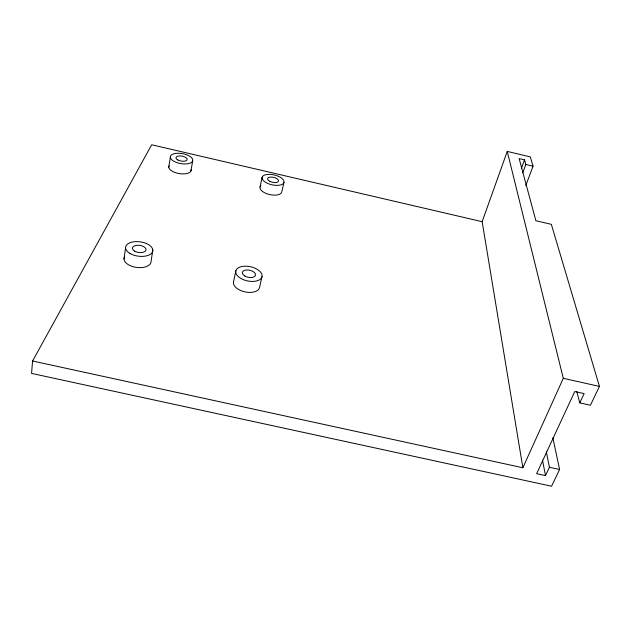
<?xml version="1.0" encoding="UTF-8"?>
<svg xmlns="http://www.w3.org/2000/svg" width="631" height="631" viewBox="0 0 631 631"><rect width="100%" height="100%" fill="white"/><g stroke="black" fill="none" stroke-linecap="round" stroke-linejoin="round"><path stroke-width="0.95" d="M32.591 361.003L522.862 467.76L482.155 221.686L151.669 144.767L32.591 361.003L31.55 373.394L551.565 486.233L559.602 469.488L552.859 437.843M124.023 258.994L125.561 247.778M152.805 250.065L151.093 261.179A13.622 7.312 7.6 0 1 136.138 267.355A13.622 7.312 7.6 0 1 124.441 257.125M168.761 167.231L170.315 157.316M190.941 170.993L192.613 161.142A11.397 5.064 10 0 0 177.839 153.262A11.397 5.064 10 0 0 174.211 161.473A11.397 5.064 10 0 0 192.613 161.142M235.852 270.77L233.557 281.718A13.314 7.327 12 0 0 244.694 291.837A13.314 7.327 12 0 0 259.522 287.57L261.999 276.686A13.409 7.241 12.1 0 0 243.779 266.266A13.409 7.241 12.1 0 0 240.932 278.492A13.409 7.241 12.1 0 0 261.999 276.686M260.059 187.005L262.133 177.295M283.958 182.367A11.208 5.064 12.7 0 1 266.574 182.903A11.208 5.064 12.7 0 1 268.569 174.361A11.208 5.064 12.7 0 1 283.958 182.367L281.757 192.037A11.137 5.135 12.7 0 1 268.214 194.174A11.137 5.135 12.7 0 1 260.784 185.814M482.155 221.686L507.253 151.408L530.308 156.89L533.045 166.19L525.789 185.49M521.451 168.185L524.527 159.856L519.155 158.586L535.877 220.724L551.344 224.336L599.45 386.409L590.411 405.252L579.779 402.886L576.789 391.488M522.744 172.76L525.82 164.478L524.527 159.856M522.862 467.76L563.294 378.316L507.253 151.408M579.779 402.886L584.148 393.61L574.77 391.52L536.626 473.692L545.492 475.616L549.427 467.271L546.343 451.875M549.427 467.271L559.602 469.488M563.294 378.316L599.45 386.409M525.82 164.478L533.045 166.19M542.502 460.133L545.492 475.616M191.114 169.66A11.334 5.135 9.9 0 1 179.18 173.58A11.334 5.135 9.9 0 1 168.99 165.906M244.907 276.07A6.704 3.62 12.1 0 0 255.468 275.211A6.704 3.62 12.1 0 0 246.405 269.973A6.704 3.62 12.1 0 0 244.907 276.07M134.569 251.146A6.862 3.612 7.8 0 0 145.864 250.42A6.862 3.612 7.8 0 0 137.242 245.27A6.862 3.612 7.8 0 0 134.569 251.146M129.939 253.441A13.716 7.225 7.8 0 0 152.481 251.919A13.716 7.225 7.8 0 0 135.144 241.657A13.716 7.225 7.8 0 0 129.939 253.441M269.8 181.342A5.6 2.532 12.7 0 0 278.508 181.097A5.6 2.532 12.7 0 0 270.841 177.082A5.6 2.532 12.7 0 0 269.8 181.342M177.879 160.006A5.703 2.532 10 0 0 187.099 159.864A5.703 2.532 10 0 0 179.748 155.904A5.703 2.532 10 0 0 177.879 160.006"/></g></svg>
